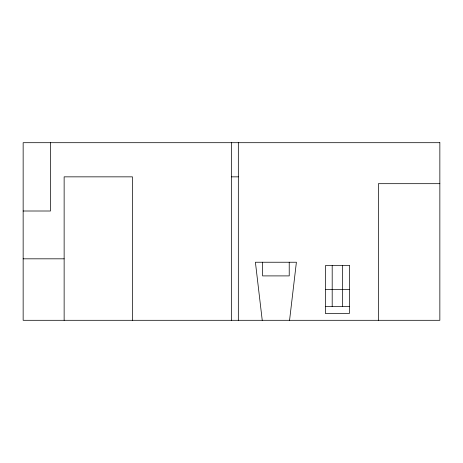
<?xml version="1.0" encoding="UTF-8"?>
<svg xmlns="http://www.w3.org/2000/svg" width="463" height="463" viewBox="0 0 463 463"><rect width="100%" height="100%" fill="white"/><g stroke="black" fill="none" stroke-linecap="round" stroke-linejoin="round"><path stroke-width="0.69" d="M289.566 320.303L296.395 262.237L255.408 262.237L262.237 320.303M231.5 176.849L238.329 176.849M439.85 183.684L378.369 183.684L378.369 320.303M23.15 211.006L50.473 211.006L50.473 142.697M23.15 258.823L64.137 258.823M325.362 289.566L349.403 289.566M325.362 306.645L349.403 306.645M342.574 265.658L342.574 306.645M332.191 265.658L332.191 306.645M289.225 262.237L289.225 275.902L262.579 275.902L262.579 262.237M238.329 142.697L238.329 320.303M231.5 142.697L231.5 320.303M132.447 320.303L132.447 176.849L64.137 176.849L64.137 320.303M439.85 142.697L23.15 142.697L23.15 320.303L439.85 320.303L439.85 142.697M349.403 265.658L325.362 265.658L325.362 313.474L349.403 313.474L349.403 265.658"/></g></svg>
